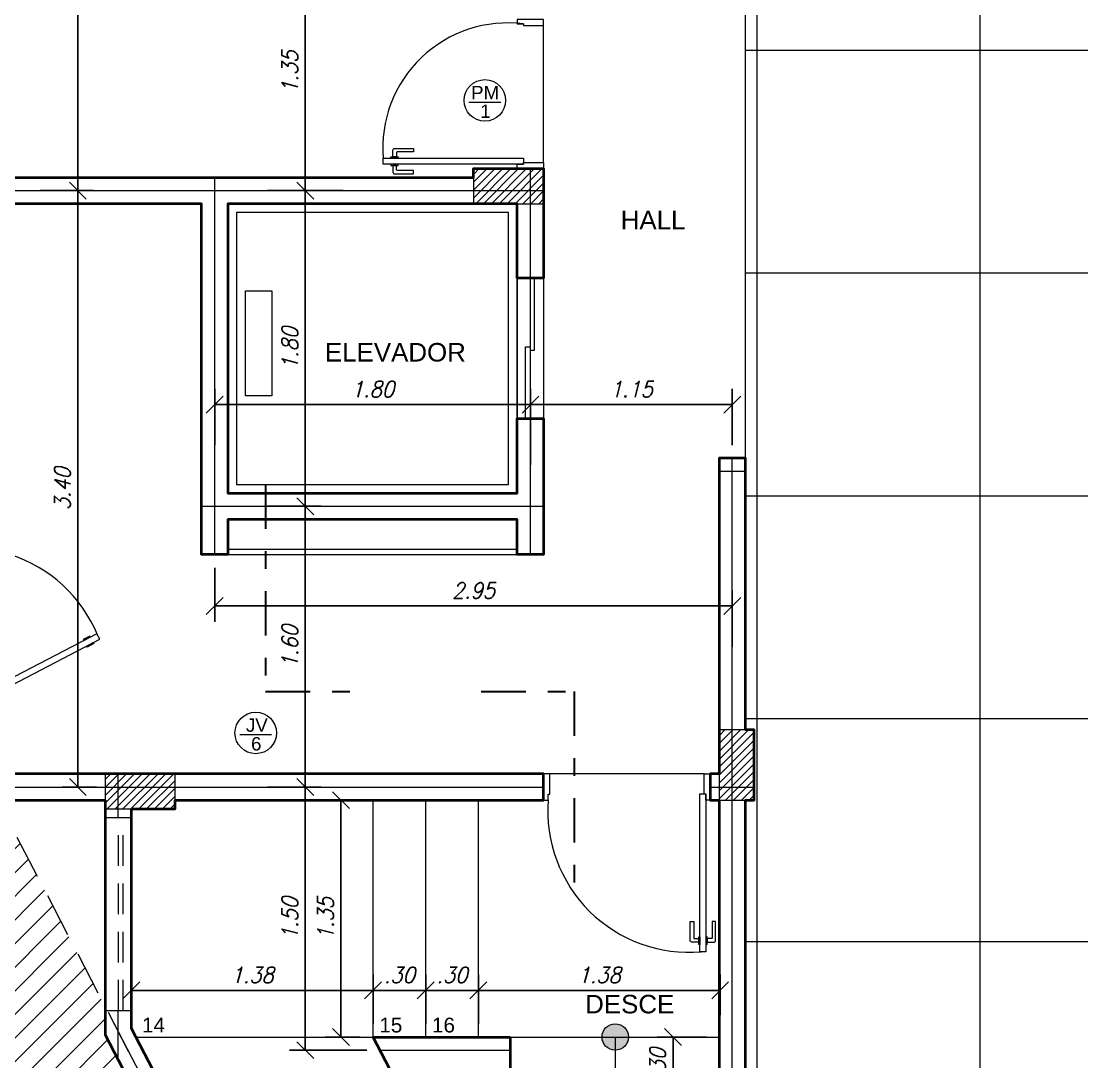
# Model space of a CAD drawing. Header units: millimetres. Extents: x 1865 to 2133, y 1062 to 1142.
# Drawn here: x 1917.09 to 1923.14, y 1075.56 to 1081.49 of the extents above; entities that cross this region are included whole.
import ezdxf

# ---------------------------------------------------------------- set-up
doc = ezdxf.new("R2010")
doc.units = ezdxf.units.MM
doc.header["$PDMODE"] = 35
doc.linetypes.add('DASHDOT', pattern=[25.4, 12.7, -6.35, 0, -6.35])
doc.linetypes.add('HIDDEN', pattern=[0.375, 0.25, -0.125])
for name, color, linetype, lineweight in [('Cota', 7, 'Continuous', 9), ('Eixo', 1, 'Continuous', 9), ('ESQ_INTER', 250, 'Continuous', 9), ('ESQUADRIAS', 250, 'Continuous', 9), ('PILAR', 7, 'Continuous', 5), ('PISO', 252, 'Continuous', 9), ('Plarga', 7, 'Continuous', 40), ('texto', 7, 'Continuous', 13)]:
    doc.layers.add(name, color=color, linetype=linetype, lineweight=lineweight)
doc.styles.add('arial', font='arial.ttf')
doc.styles.add('romans15', font='romans.shx', dxfattribs={"width": 0.9, "oblique": 15})
doc.dimstyles.new('COTA_50', dxfattribs={"dimscale": 0.5, "dimtxt": 0.181, "dimasz": 0.193, "dimexe": 0.18, "dimexo": 0.15, "dimgap": 0.085, "dimtad": 1, "dimzin": 4, "dimdsep": 46, "dimtxsty": 'romans15', "dimblk1": 'OBLIQUE', "dimblk2": 'OBLIQUE', "dimsah": 1, "dimcen": 0.09, "dimclrd": 256, "dimclre": 256, "dimclrt": 256, "dimadec": 0, "dimazin": 0, "dimtfac": 1, "dimtmove": 2, "dimatfit": 3, "dimldrblk": 'NONE', "dimfxl": 1, "dimtolj": 1, "dimtzin": 1, "dimarcsym": 0})

# ---------------------------------------------------------------- blocks, each defined once
blk = doc.blocks.new('_OBLIQUE')
at = {"color": 0, "linetype": 'ByBlock'}
blk.add_line((-0.5, -0.5), (0.5, 0.5), dxfattribs=at)
blk = doc.blocks.new('*D162')
at = {"layer": 'Cota', "lineweight": -2, "transparency": 16777216}
for p, q in [((1917.6793, 1084.6293), (1917.3274, 1084.6293)), ((1917.4174, 1084.6293), (1917.4174, 1080.5293)), ((1917.2018, 1080.5293), (1917.5074, 1080.5293))]:
    blk.add_line(p, q, dxfattribs=at)
at = {"layer": 'Defpoints', "color": 0, "transparency": 16777216}
for p in [(1917.7543, 1084.6293), (1917.1268, 1080.5293), (1917.4174, 1080.5293)]:
    blk.add_point(p, dxfattribs=at)
at = {"layer": 'Cota', "lineweight": -2, "transparency": 16777216, "xscale": 0.0965, "yscale": 0.0965, "zscale": 0.0965}
for p, rotation in [((1917.4174, 1084.6293), 90), ((1917.4174, 1080.5293), 270)]:
    blk.add_blockref('_OBLIQUE', p, dxfattribs=dict(at, rotation=rotation))
at = {"layer": 'Cota', "transparency": 16777216, "insert": (1917.3297, 1082.5793), "char_height": 0.0905, "attachment_point": 5, "rotation": 90, "style": 'romans15'}
blk.add_mtext('\\A1;4.10', dxfattribs=at)
blk = doc.blocks.new('_None')
blk = doc.blocks.new('*D163')
at = {"layer": 'Cota', "lineweight": -2, "transparency": 16777216}
for p, q in [((1918.4983, 1080.5293), (1918.8039, 1080.5293)), ((1918.7139, 1078.7293), (1918.7139, 1080.5293)), ((1918.4983, 1078.7293), (1918.8039, 1078.7293))]:
    blk.add_line(p, q, dxfattribs=at)
at = {"layer": 'Defpoints', "color": 0, "transparency": 16777216}
for p in [(1918.4233, 1080.5293), (1918.7139, 1080.5293), (1918.4233, 1078.7293)]:
    blk.add_point(p, dxfattribs=at)
at = {"layer": 'Cota', "lineweight": -2, "transparency": 16777216, "xscale": 0.0965, "yscale": 0.0965, "zscale": 0.0965}
for p, rotation in [((1918.7139, 1080.5293), 90), ((1918.7139, 1078.7293), 270)]:
    blk.add_blockref('_OBLIQUE', p, dxfattribs=dict(at, rotation=rotation))
at = {"layer": 'Cota', "transparency": 16777216, "insert": (1918.6262, 1079.6293), "char_height": 0.0905, "attachment_point": 5, "rotation": 90, "style": 'romans15'}
blk.add_mtext('\\A1;1.80', dxfattribs=at)
blk = doc.blocks.new('*D164')
at = {"layer": 'Cota', "lineweight": -2, "transparency": 16777216}
for p, q in [((1918.4983, 1078.7293), (1918.8039, 1078.7293)), ((1918.7139, 1078.7293), (1918.7139, 1077.1293)), ((1918.4983, 1077.1293), (1918.8039, 1077.1293))]:
    blk.add_line(p, q, dxfattribs=at)
at = {"layer": 'Defpoints', "color": 0, "transparency": 16777216}
for p in [(1918.4233, 1078.7293), (1918.4233, 1077.1293), (1918.7139, 1077.1293)]:
    blk.add_point(p, dxfattribs=at)
at = {"layer": 'Cota', "lineweight": -2, "transparency": 16777216, "xscale": 0.0965, "yscale": 0.0965, "zscale": 0.0965}
for p, rotation in [((1918.7139, 1078.7293), 90), ((1918.7139, 1077.1293), 270)]:
    blk.add_blockref('_OBLIQUE', p, dxfattribs=dict(at, rotation=rotation))
at = {"layer": 'Cota', "transparency": 16777216, "insert": (1918.6262, 1077.9293), "char_height": 0.0905, "attachment_point": 5, "rotation": 90, "style": 'romans15'}
blk.add_mtext('\\A1;1.60', dxfattribs=at)
blk = doc.blocks.new('*D167')
at = {"layer": 'Cota', "lineweight": -2, "transparency": 16777216}
for p, q in [((1918.8973, 1081.8793), (1918.6239, 1081.8793)), ((1918.7139, 1081.8793), (1918.7139, 1080.5293)), ((1918.9296, 1080.5293), (1918.6239, 1080.5293))]:
    blk.add_line(p, q, dxfattribs=at)
at = {"layer": 'Defpoints', "color": 0, "transparency": 16777216}
for p in [(1918.9723, 1081.8793), (1918.7139, 1080.5293), (1919.0046, 1080.5293)]:
    blk.add_point(p, dxfattribs=at)
at = {"layer": 'Cota', "lineweight": -2, "transparency": 16777216, "xscale": 0.0965, "yscale": 0.0965, "zscale": 0.0965}
for p, rotation in [((1918.7139, 1081.8793), 90), ((1918.7139, 1080.5293), 270)]:
    blk.add_blockref('_OBLIQUE', p, dxfattribs=dict(at, rotation=rotation))
at = {"layer": 'Cota', "transparency": 16777216, "insert": (1918.6262, 1081.2043), "char_height": 0.0905, "attachment_point": 5, "rotation": 90, "style": 'romans15'}
blk.add_mtext('\\A1;1.35', dxfattribs=at)
blk = doc.blocks.new('*D179')
at = {"layer": 'Cota', "lineweight": -2, "transparency": 16777216}
for p, q in [((1918.1973, 1078.3793), (1918.1973, 1078.0715)), ((1921.1473, 1077.9293), (1921.1473, 1078.2515)), ((1918.1973, 1078.1615), (1921.1473, 1078.1615))]:
    blk.add_line(p, q, dxfattribs=at)
at = {"layer": 'Defpoints', "color": 0, "transparency": 16777216}
for p in [(1918.1973, 1078.4543), (1921.1473, 1078.1615), (1921.1473, 1077.8543)]:
    blk.add_point(p, dxfattribs=at)
at = {"layer": 'Cota', "lineweight": -2, "transparency": 16777216, "xscale": 0.0965, "yscale": 0.0965, "zscale": 0.0965, "rotation": 180}
blk.add_blockref('_OBLIQUE', (1918.1973, 1078.1615), dxfattribs=at)
at = {"layer": 'Cota', "lineweight": -2, "transparency": 16777216, "xscale": 0.0965, "yscale": 0.0965, "zscale": 0.0965}
blk.add_blockref('_OBLIQUE', (1921.1473, 1078.1615), dxfattribs=at)
at = {"layer": 'Cota', "transparency": 16777216, "insert": (1919.6723, 1078.2493), "char_height": 0.0905, "attachment_point": 5, "style": 'romans15'}
blk.add_mtext('\\A1;2.95', dxfattribs=at)
blk = doc.blocks.new('*D181')
at = {"layer": 'Cota', "lineweight": -2, "transparency": 16777216}
for p, q in [((1917.2018, 1080.5293), (1917.5074, 1080.5293)), ((1917.4174, 1077.1293), (1917.4174, 1080.5293)), ((1917.5227, 1077.1293), (1917.3274, 1077.1293))]:
    blk.add_line(p, q, dxfattribs=at)
at = {"layer": 'Defpoints', "color": 0, "transparency": 16777216}
for p in [(1917.1268, 1080.5293), (1917.4174, 1080.5293), (1917.5977, 1077.1293)]:
    blk.add_point(p, dxfattribs=at)
at = {"layer": 'Cota', "lineweight": -2, "transparency": 16777216, "xscale": 0.0965, "yscale": 0.0965, "zscale": 0.0965}
for p, rotation in [((1917.4174, 1080.5293), 90), ((1917.4174, 1077.1293), 270)]:
    blk.add_blockref('_OBLIQUE', p, dxfattribs=dict(at, rotation=rotation))
at = {"layer": 'Cota', "transparency": 16777216, "insert": (1917.3297, 1078.8293), "char_height": 0.0905, "attachment_point": 5, "rotation": 90, "style": 'romans15'}
blk.add_mtext('\\A1;3.40', dxfattribs=at)
blk = doc.blocks.new('*D182')
at = {"layer": 'Cota', "lineweight": -2, "transparency": 16777216}
for p, q in [((1918.4983, 1077.1293), (1918.8039, 1077.1293)), ((1918.7139, 1075.6293), (1918.7139, 1077.1293)), ((1919.0643, 1075.6293), (1918.6239, 1075.6293))]:
    blk.add_line(p, q, dxfattribs=at)
at = {"layer": 'Defpoints', "color": 0, "transparency": 16777216}
for p in [(1918.4233, 1077.1293), (1918.7139, 1077.1293), (1919.1393, 1075.6293)]:
    blk.add_point(p, dxfattribs=at)
at = {"layer": 'Cota', "lineweight": -2, "transparency": 16777216, "xscale": 0.0965, "yscale": 0.0965, "zscale": 0.0965}
for p, rotation in [((1918.7139, 1077.1293), 90), ((1918.7139, 1075.6293), 270)]:
    blk.add_blockref('_OBLIQUE', p, dxfattribs=dict(at, rotation=rotation))
at = {"layer": 'Cota', "transparency": 16777216, "insert": (1918.6262, 1076.3793), "char_height": 0.0905, "attachment_point": 5, "rotation": 90, "style": 'romans15'}
blk.add_mtext('\\A1;1.50', dxfattribs=at)
blk = doc.blocks.new('*D183')
at = {"layer": 'Cota', "lineweight": -2, "transparency": 16777216}
for p, q in [((1921.0008, 1075.7043), (1920.7201, 1075.7043)), ((1920.8101, 1075.4043), (1920.8101, 1075.7043)), ((1921.0008, 1075.4043), (1920.7201, 1075.4043))]:
    blk.add_line(p, q, dxfattribs=at)
at = {"layer": 'Defpoints', "color": 0, "transparency": 16777216}
for p in [(1920.8101, 1075.7043), (1921.0758, 1075.7043), (1921.0758, 1075.4043)]:
    blk.add_point(p, dxfattribs=at)
at = {"layer": 'Cota', "lineweight": -2, "transparency": 16777216, "xscale": 0.0965, "yscale": 0.0965, "zscale": 0.0965}
for p, rotation in [((1920.8101, 1075.7043), 90), ((1920.8101, 1075.4043), 270)]:
    blk.add_blockref('_OBLIQUE', p, dxfattribs=dict(at, rotation=rotation))
at = {"layer": 'Cota', "transparency": 16777216, "insert": (1920.7224, 1075.5543), "char_height": 0.0905, "attachment_point": 5, "rotation": 90, "style": 'romans15'}
blk.add_mtext('\\A1;.30', dxfattribs=at)
blk = doc.blocks.new('*D192')
at = {"layer": 'Cota', "lineweight": -2, "transparency": 16777216}
for p, q in [((1919.1003, 1075.7793), (1919.1003, 1076.0599)), ((1919.4003, 1075.7793), (1919.4003, 1076.0599)), ((1919.1003, 1075.9699), (1919.4003, 1075.9699))]:
    blk.add_line(p, q, dxfattribs=at)
at = {"layer": 'Defpoints', "color": 0, "transparency": 16777216}
for p in [(1919.4003, 1075.9699), (1919.1003, 1075.7043), (1919.4003, 1075.7043)]:
    blk.add_point(p, dxfattribs=at)
at = {"layer": 'Cota', "lineweight": -2, "transparency": 16777216, "xscale": 0.0965, "yscale": 0.0965, "zscale": 0.0965, "rotation": 180}
blk.add_blockref('_OBLIQUE', (1919.1003, 1075.9699), dxfattribs=at)
at = {"layer": 'Cota', "lineweight": -2, "transparency": 16777216, "xscale": 0.0965, "yscale": 0.0965, "zscale": 0.0965}
blk.add_blockref('_OBLIQUE', (1919.4003, 1075.9699), dxfattribs=at)
at = {"layer": 'Cota', "transparency": 16777216, "insert": (1919.2503, 1076.0577), "char_height": 0.0905, "attachment_point": 5, "style": 'romans15'}
blk.add_mtext('\\A1;.30', dxfattribs=at)
blk = doc.blocks.new('*D193')
at = {"layer": 'Cota', "lineweight": -2, "transparency": 16777216}
for p, q in [((1919.4003, 1075.7793), (1919.4003, 1076.0599)), ((1919.7003, 1075.7793), (1919.7003, 1076.0599)), ((1919.4003, 1075.9699), (1919.7003, 1075.9699))]:
    blk.add_line(p, q, dxfattribs=at)
at = {"layer": 'Defpoints', "color": 0, "transparency": 16777216}
for p in [(1919.7003, 1075.9699), (1919.4003, 1075.7043), (1919.7003, 1075.7043)]:
    blk.add_point(p, dxfattribs=at)
at = {"layer": 'Cota', "lineweight": -2, "transparency": 16777216, "xscale": 0.0965, "yscale": 0.0965, "zscale": 0.0965, "rotation": 180}
blk.add_blockref('_OBLIQUE', (1919.4003, 1075.9699), dxfattribs=at)
at = {"layer": 'Cota', "lineweight": -2, "transparency": 16777216, "xscale": 0.0965, "yscale": 0.0965, "zscale": 0.0965}
blk.add_blockref('_OBLIQUE', (1919.7003, 1075.9699), dxfattribs=at)
at = {"layer": 'Cota', "transparency": 16777216, "insert": (1919.5503, 1076.0577), "char_height": 0.0905, "attachment_point": 5, "style": 'romans15'}
blk.add_mtext('\\A1;.30', dxfattribs=at)
blk = doc.blocks.new('*D194')
at = {"layer": 'Cota', "lineweight": -2, "transparency": 16777216}
for p, q in [((1917.7223, 1075.8279), (1917.7223, 1076.0599)), ((1919.1003, 1075.7793), (1919.1003, 1076.0599)), ((1917.7223, 1075.9699), (1919.1003, 1075.9699))]:
    blk.add_line(p, q, dxfattribs=at)
at = {"layer": 'Defpoints', "color": 0, "transparency": 16777216}
for p in [(1919.1003, 1075.9699), (1917.7223, 1075.7529), (1919.1003, 1075.7043)]:
    blk.add_point(p, dxfattribs=at)
at = {"layer": 'Cota', "lineweight": -2, "transparency": 16777216, "xscale": 0.0965, "yscale": 0.0965, "zscale": 0.0965, "rotation": 180}
blk.add_blockref('_OBLIQUE', (1917.7223, 1075.9699), dxfattribs=at)
at = {"layer": 'Cota', "lineweight": -2, "transparency": 16777216, "xscale": 0.0965, "yscale": 0.0965, "zscale": 0.0965}
blk.add_blockref('_OBLIQUE', (1919.1003, 1075.9699), dxfattribs=at)
at = {"layer": 'Cota', "transparency": 16777216, "insert": (1918.4113, 1076.0577), "char_height": 0.0905, "attachment_point": 5, "style": 'romans15'}
blk.add_mtext('\\A1;1.38', dxfattribs=at)
blk = doc.blocks.new('*D195')
at = {"layer": 'Cota', "lineweight": -2, "transparency": 16777216}
for p, q in [((1919.7003, 1075.7793), (1919.7003, 1076.0599)), ((1921.0783, 1075.8279), (1921.0783, 1076.0599)), ((1921.0783, 1075.9699), (1919.7003, 1075.9699))]:
    blk.add_line(p, q, dxfattribs=at)
at = {"layer": 'Defpoints', "color": 0, "transparency": 16777216}
for p in [(1919.7003, 1075.9699), (1921.0783, 1075.7529), (1919.7003, 1075.7043)]:
    blk.add_point(p, dxfattribs=at)
at = {"layer": 'Cota', "lineweight": -2, "transparency": 16777216, "xscale": 0.0965, "yscale": 0.0965, "zscale": 0.0965, "rotation": 180}
blk.add_blockref('_OBLIQUE', (1919.7003, 1075.9699), dxfattribs=at)
at = {"layer": 'Cota', "lineweight": -2, "transparency": 16777216, "xscale": 0.0965, "yscale": 0.0965, "zscale": 0.0965}
blk.add_blockref('_OBLIQUE', (1921.0783, 1075.9699), dxfattribs=at)
at = {"layer": 'Cota', "transparency": 16777216, "insert": (1920.3893, 1076.0577), "char_height": 0.0905, "attachment_point": 5, "style": 'romans15'}
blk.add_mtext('\\A1;1.38', dxfattribs=at)
blk = doc.blocks.new('*D196')
at = {"layer": 'Cota', "lineweight": -2, "transparency": 16777216}
for p, q in [((1919.0253, 1077.0543), (1918.8271, 1077.0543)), ((1918.9171, 1075.7043), (1918.9171, 1077.0543)), ((1919.0253, 1075.7043), (1918.8271, 1075.7043))]:
    blk.add_line(p, q, dxfattribs=at)
at = {"layer": 'Defpoints', "color": 0, "transparency": 16777216}
for p in [(1918.9171, 1077.0543), (1919.1003, 1077.0543), (1919.1003, 1075.7043)]:
    blk.add_point(p, dxfattribs=at)
at = {"layer": 'Cota', "lineweight": -2, "transparency": 16777216, "xscale": 0.0965, "yscale": 0.0965, "zscale": 0.0965}
for p, rotation in [((1918.9171, 1077.0543), 90), ((1918.9171, 1075.7043), 270)]:
    blk.add_blockref('_OBLIQUE', p, dxfattribs=dict(at, rotation=rotation))
at = {"layer": 'Cota', "transparency": 16777216, "insert": (1918.8294, 1076.3793), "char_height": 0.0905, "attachment_point": 5, "rotation": 90, "style": 'romans15'}
blk.add_mtext('\\A1;1.35', dxfattribs=at)
blk = doc.blocks.new('*D625')
at = {"layer": 'Cota', "lineweight": -2, "transparency": 16777216}
for p, q in [((1904.8808, 1091.4446), (1904.5906, 1091.2937)), ((1904.6704, 1091.3352), (1917.5204, 1066.6352)), ((1917.7308, 1066.7446), (1917.4406, 1066.5937))]:
    blk.add_line(p, q, dxfattribs=at)
at = {"layer": 'Defpoints', "color": 0, "transparency": 16777216}
for p in [(1904.9473, 1091.4793), (1917.7973, 1066.7793), (1917.5204, 1066.6352)]:
    blk.add_point(p, dxfattribs=at)
at = {"layer": 'Cota', "lineweight": -2, "transparency": 16777216, "xscale": 0.0965, "yscale": 0.0965, "zscale": 0.0965}
for p, rotation in [((1904.6704, 1091.3352), 117.4853861439191), ((1917.5204, 1066.6352), 297.4853861439191)]:
    blk.add_blockref('_OBLIQUE', p, dxfattribs=dict(at, rotation=rotation))
at = {"layer": 'Cota', "transparency": 16777216, "insert": (1911.1733, 1079.0257), "char_height": 0.0905, "attachment_point": 5, "rotation": 297.48539, "style": 'romans15'}
blk.add_mtext('\\A1;27.84', dxfattribs=at)
blk = doc.blocks.new('*D631')
at = {"layer": 'Cota', "lineweight": -2, "transparency": 16777216}
for p, q in [((1919.9973, 1078.966), (1919.9973, 1079.3994)), ((1921.1473, 1079.0771), (1921.1473, 1079.3994)), ((1919.9973, 1079.3094), (1921.1473, 1079.3094))]:
    blk.add_line(p, q, dxfattribs=at)
at = {"layer": 'Defpoints', "color": 0, "transparency": 16777216}
for p in [(1921.1473, 1079.3094), (1921.1473, 1079.0021), (1919.9973, 1078.891)]:
    blk.add_point(p, dxfattribs=at)
at = {"layer": 'Cota', "lineweight": -2, "transparency": 16777216, "xscale": 0.0965, "yscale": 0.0965, "zscale": 0.0965, "rotation": 180}
blk.add_blockref('_OBLIQUE', (1919.9973, 1079.3094), dxfattribs=at)
at = {"layer": 'Cota', "lineweight": -2, "transparency": 16777216, "xscale": 0.0965, "yscale": 0.0965, "zscale": 0.0965}
blk.add_blockref('_OBLIQUE', (1921.1473, 1079.3094), dxfattribs=at)
at = {"layer": 'Cota', "transparency": 16777216, "insert": (1920.5723, 1079.3971), "char_height": 0.0905, "attachment_point": 5, "style": 'romans15'}
blk.add_mtext('\\A1;1.15', dxfattribs=at)
blk = doc.blocks.new('*D632')
at = {"layer": 'Cota', "lineweight": -2, "transparency": 16777216}
for p, q in [((1918.1973, 1079.0771), (1918.1973, 1079.3994)), ((1919.9973, 1078.966), (1919.9973, 1079.3994)), ((1919.9973, 1079.3094), (1918.1973, 1079.3094))]:
    blk.add_line(p, q, dxfattribs=at)
at = {"layer": 'Defpoints', "color": 0, "transparency": 16777216}
for p in [(1918.1973, 1079.3094), (1918.1973, 1079.0021), (1919.9973, 1078.891)]:
    blk.add_point(p, dxfattribs=at)
at = {"layer": 'Cota', "lineweight": -2, "transparency": 16777216, "xscale": 0.0965, "yscale": 0.0965, "zscale": 0.0965, "rotation": 180}
blk.add_blockref('_OBLIQUE', (1918.1973, 1079.3094), dxfattribs=at)
at = {"layer": 'Cota', "lineweight": -2, "transparency": 16777216, "xscale": 0.0965, "yscale": 0.0965, "zscale": 0.0965}
blk.add_blockref('_OBLIQUE', (1919.9973, 1079.3094), dxfattribs=at)
at = {"layer": 'Cota', "transparency": 16777216, "insert": (1919.0973, 1079.3971), "char_height": 0.0905, "attachment_point": 5, "style": 'romans15'}
blk.add_mtext('\\A1;1.80', dxfattribs=at)

msp = doc.modelspace()

# ---------------------------------------------------------------- hatches: boundary and pattern name
at = {"layer": 'Cota', "lineweight": 5}
h = msp.add_hatch(dxfattribs=at)
h.set_pattern_fill('LINE', color=86, scale=0.03, angle=45, style=0)
h.paths.add_polyline_path([(1916.928, 1074.2171), (1917.0038, 1074.3978), (1917.0785, 1074.4868), (1917.1378, 1074.6003), (1917.2131, 1074.6364), (1917.204, 1074.5854), (1917.124, 1074.4728), (1917.0286, 1074.3782), (1916.928, 1074.2171), (1917.0868, 1074.384), (1917.1869, 1074.4388), (1917.2429, 1074.4094), (1917.2856, 1074.4228), (1917.2416, 1074.3387), (1917.1562, 1074.312), (1917.0428, 1074.2999), (1916.928, 1074.2171), (1917.0107, 1074.2364), (1917.1213, 1074.1785), (1917.2018, 1074.1036), (1917.2406, 1074.0635), (1917.3027, 1074.0409), (1917.3855, 1073.9975), (1917.3114, 1073.9903), (1917.197, 1074.0207), (1917.0737, 1074.1213), (1916.9851, 1074.194), (1916.928, 1074.2171), (1917.0162, 1074.0989), (1917.1228, 1074.0201), (1917.1468, 1073.9516), (1917.1214, 1073.8762), (1917.1113, 1073.9308), (1917.0707, 1074.0079), (1917, 1074.0679), (1916.928, 1074.2171), (1916.842, 1074.0554), (1916.795, 1073.9453), (1916.7462, 1073.8722), (1916.7455, 1073.9515), (1916.8213, 1074.0695), (1916.928, 1074.2171), (1916.7692, 1074.0503), (1916.6972, 1073.9808), (1916.6545, 1073.9675), (1916.5691, 1073.9408), (1916.4843, 1073.9502), (1916.5048, 1073.9691), (1916.5607, 1074.0088), (1916.6494, 1074.0839), (1916.7082, 1074.109), (1916.8438, 1074.1595), (1916.928, 1074.2171), (1916.8693, 1074.2217), (1916.8173, 1074.1964), (1916.7135, 1074.1325), (1916.6488, 1074.1368), (1916.6788, 1074.1671), (1916.7359, 1074.2292), (1916.7839, 1074.2401), (1916.8347, 1074.2497), (1916.928, 1074.2171), (1916.9017, 1074.2424), (1916.8468, 1074.2795), (1916.7644, 1074.2701), (1916.7015, 1074.2373), (1916.6113, 1074.186), (1916.5288, 1074.1831), (1916.4446, 1074.224), (1916.4914, 1074.2192), (1916.5545, 1074.2321), (1916.6626, 1074.284), (1916.7749, 1074.3172), (1916.8452, 1074.2968)], flags=16)
h.paths.add_polyline_path([(1916.2012, 1073.9707), (1916.1952, 1073.9366), (1916.1418, 1073.8616), (1916.0783, 1073.7985), (1916.0112, 1073.6911), (1916.0663, 1073.704), (1916.14, 1073.6654), (1916.1937, 1073.6154), (1916.2196, 1073.5887), (1916.261, 1073.5737), (1916.3162, 1073.5447), (1916.2668, 1073.5399), (1916.1905, 1073.5601), (1916.1083, 1073.6273), (1916.0492, 1073.6757), (1916.0112, 1073.6911), (1916.07, 1073.6123), (1916.1411, 1073.5598), (1916.1571, 1073.5141), (1916.1402, 1073.4639), (1916.1334, 1073.5002), (1916.1063, 1073.5517), (1916.0592, 1073.5916), (1916.0112, 1073.6911), (1915.9053, 1073.5799), (1915.8573, 1073.5336), (1915.8288, 1073.5247), (1915.7719, 1073.5069), (1915.7154, 1073.5132), (1915.729, 1073.5258), (1915.7664, 1073.5522), (1915.8254, 1073.6023), (1915.8647, 1073.619), (1915.9551, 1073.6527), (1916.0112, 1073.6911), (1915.9721, 1073.6942), (1915.9374, 1073.6773), (1915.8682, 1073.6347), (1915.8251, 1073.6375), (1915.845, 1073.6578), (1915.8831, 1073.6991), (1915.9151, 1073.7065), (1915.949, 1073.7129), (1916.0112, 1073.6911), (1916.0617, 1073.8116), (1916.1115, 1073.8709), (1916.1511, 1073.9465)], flags=16)
h.paths.add_polyline_path([(1921.0723, 1071.3043), (1921.0723, 1072.2043), (1921.0723, 1073.5699, -0.494758), (1918.9544, 1073.2222), (1919.9521, 1071.3043)])
edge = h.paths.add_edge_path()
edge.add_line((1913.8436, 1075.597), (1913.6682, 1075.0411))
edge.add_line((1913.6682, 1075.0411), (1915.6123, 1071.3043))
edge.add_line((1915.6123, 1071.3043), (1919.9521, 1071.3043))
edge.add_line((1919.9521, 1071.3043), (1918.9544, 1073.2222))
edge.add_arc((1919.8807, 1074.2043), 1.35, 207.48539, 226.67352, ccw=False)
edge.add_line((1918.6831, 1073.5812), (1917.5723, 1075.7162))
edge.add_line((1917.5723, 1075.7162), (1917.5723, 1075.8787))
edge.add_line((1917.5723, 1075.8787), (1916.9608, 1077.0543))
edge.add_line((1916.9608, 1077.0543), (1916.8762, 1077.0543))
edge.add_line((1916.8762, 1077.0543), (1915.9891, 1076.5927))
edge.add_line((1915.9891, 1076.5927), (1915.9283, 1076.7097))
edge.add_line((1915.9283, 1076.7097), (1915.5291, 1076.502))
edge.add_line((1915.5291, 1076.502), (1915.5406, 1076.4798))
edge.add_line((1915.5406, 1076.4798), (1913.8436, 1075.597))
at = {"layer": 'Eixo'}
h = msp.add_hatch(color=256, dxfattribs=at)
h.dxf.hatch_style = 1
h.paths.add_polyline_path([(1920.4807, 1075.7043), (1920.4052, 1075.7043, 0.414214), (1920.4807, 1075.6288)])
h.paths.add_polyline_path([(1920.5561, 1075.7043), (1920.4807, 1075.7043), (1920.4807, 1075.6288, 0.414214)])
h.paths.add_polyline_path([(1920.4052, 1075.7043), (1920.5561, 1075.7043, 1)])
at = {"layer": 'PILAR'}
h = msp.add_hatch(dxfattribs=at)
h.set_pattern_fill('ANSI31,_O', color=256, scale=0.01)
h.set_pattern_definition([(45, (56.109358, 128.24008), (-0.0224506403, 0.0224506403), [])])
h.paths.add_polyline_path([(1920.0723, 1080.6543), (1920.0723, 1080.4543), (1919.6723, 1080.4543), (1919.6723, 1080.6543)])
h = msp.add_hatch(dxfattribs=at)
h.set_pattern_fill('ANSI31,_O', color=256, scale=0.01, angle=-90)
h.set_pattern_definition([(225, (2873.486526, 2941.017247), (-0.0224506403, 0.0224506403), [])])
h.paths.add_polyline_path([(1921.0723, 1077.0543), (1921.2723, 1077.0543), (1921.2723, 1077.4543), (1921.0723, 1077.4543)])
h = msp.add_hatch(dxfattribs=at)
h.set_pattern_fill('ANSI31,_O', color=256, scale=0.01)
h.set_pattern_definition([(45, (54.009358, 124.79008), (-0.0224506403, 0.0224506403), [])])
h.paths.add_polyline_path([(1917.9723, 1077.2043), (1917.9723, 1077.0043), (1917.5723, 1077.0043), (1917.5723, 1077.2043)])
at = {"layer": 'PISO'}
h = msp.add_hatch(dxfattribs=at)
h.set_pattern_fill('NET,_O', color=256, scale=0.4)
h.set_pattern_definition([(0, (1921.2894, 1067.3585), (0, 1.27), []), (90, (1921.2894, 1067.3585), (-1.27, 8e-17), [])])
h.paths.add_polyline_path([(1921.0723, 1069.1511), (1921.0723, 1066.9293), (1922.2282, 1066.9293)], flags=17)
h.paths.add_polyline_path([(1921.0723, 1067.9091), (1917.5786, 1067.9091), (1917.3786, 1067.9091), (1917.8884, 1066.9293), (1921.0723, 1066.9293)])
h.paths.add_polyline_path([(1926.9473, 1080.4543), (1926.5473, 1080.4543), (1926.5473, 1080.6543), (1926.9473, 1080.6543), (1926.9473, 1085.9293), (1921.2223, 1085.9293), (1921.2223, 1081.6043), (1921.2223, 1079.0043), (1921.2223, 1077.4543), (1921.2723, 1077.4543), (1921.2723, 1077.0543), (1921.2223, 1077.0543), (1921.2223, 1072.6043), (1921.2723, 1072.6043), (1921.2723, 1072.2043), (1923.7223, 1072.2043), (1923.7223, 1071.7543), (1925.2223, 1071.7543), (1925.2223, 1072.2043), (1926.5473, 1072.2043), (1926.5473, 1072.4043), (1926.9473, 1072.4043), (1926.9473, 1077.7043), (1926.5473, 1077.7043), (1926.5473, 1077.9043), (1926.9473, 1077.9043)])
h.paths.add_polyline_path([(1926.9473, 1072.2043), (1925.2223, 1072.2043), (1925.2223, 1071.7543), (1923.7223, 1071.7543), (1923.7223, 1072.2043), (1921.0723, 1072.2043), (1921.0723, 1069.1511), (1922.2282, 1066.9293), (1926.5473, 1066.9293), (1926.5473, 1066.9793), (1926.9473, 1066.9793)])

# ---------------------------------------------------------------- linework, layer by layer
at = {"linetype": 'HIDDEN', "lineweight": 9}
msp.add_lwpolyline([(1908.936, 1092.4793), (1922.8265, 1065.7793)], dxfattribs=at)
at = {"lineweight": 5}
for points in [[(1921.2223, 1079.0043), (1921.2223, 1081.6043)], [(1920.0723, 1080.6893), (1920.0723, 1081.4693)], [(1919.9223, 1080.0293), (1919.9223, 1079.2293)], [(1920.0723, 1080.0293), (1920.0723, 1079.2293)], [(1918.5223, 1079.9585), (1918.5223, 1079.3585), (1918.3723, 1079.3585), (1918.3723, 1079.9585), (1918.5223, 1079.9585)], [(1920.9873, 1077.2043), (1920.1073, 1077.2043)], [(1919.1003, 1075.7043), (1919.1003, 1077.0543)], [(1919.4003, 1075.7043), (1919.4003, 1077.0543)], [(1919.7003, 1075.7043), (1919.7003, 1077.0543)], [(1917.7477, 1075.7043), (1919.1003, 1075.7043)], [(1919.8723, 1075.7043), (1921.0723, 1075.7043)]]:
    msp.add_lwpolyline(points, dxfattribs=at)
msp.add_lwpolyline([(1918.2723, 1078.8043), (1919.9223, 1078.8043), (1919.9223, 1080.4543), (1918.2723, 1080.4543)], close=True)
msp.add_lwpolyline([(1918.3223, 1078.8543), (1919.8723, 1078.8543), (1919.8723, 1080.4043), (1918.3223, 1080.4043)], close=True, dxfattribs=at)
at = {"linetype": 'DASHDOT', "lineweight": 30, "ltscale": 0.02}
for points in [[(1918.4866, 1078.8543), (1918.4866, 1077.6742), (1918.4866, 1077.6742), (1919.0011, 1077.6742)], [(1919.716, 1077.6742), (1920.2464, 1077.6742), (1920.2464, 1076.5239)]]:
    msp.add_lwpolyline(points, dxfattribs=at)
at = {"layer": 'Cota', "color": 0}
for points in [[(1919.6466, 1081.034), (1919.8279, 1081.034)], [(1918.3407, 1077.4281), (1918.5219, 1077.4281)]]:
    msp.add_lwpolyline(points, dxfattribs=at)
at = {"layer": 'Cota', "lineweight": 5}
for points in [[(1918.2723, 1078.4843), (1919.9223, 1078.4843)], [(1918.2723, 1078.4543), (1919.9223, 1078.4543)]]:
    msp.add_lwpolyline(points, dxfattribs=at)
at = {"layer": 'Cota', "color": 0}
for centre in [(1919.7372, 1081.0432), (1918.4313, 1077.4374)]:
    msp.add_circle(centre, 0.1183, dxfattribs=at)
at = {"layer": 'Eixo'}
for points in [[(1919.9973, 1080.0293), (1919.9973, 1080.6543)], [(1918.1973, 1078.4543), (1918.1973, 1080.6043)], [(1915.0684, 1080.5293), (1920.0723, 1080.5293)], [(1919.9973, 1078.4543), (1919.9973, 1079.2293)], [(1921.1473, 1072.2043), (1921.1473, 1079.0043)], [(1921.0723, 1078.9293), (1921.2223, 1078.9293)], [(1918.1223, 1078.7293), (1920.0723, 1078.7293)], [(1917.6473, 1076.9543), (1917.6473, 1077.2043)], [(1916.8372, 1077.1293), (1920.0723, 1077.1293)], [(1921.0223, 1077.1293), (1921.2723, 1077.1293)], [(1917.6473, 1075.572), (1917.6473, 1075.8543)], [(1920.4807, 1075.7043), (1920.4807, 1074.6709)], [(1919.1393, 1075.6293), (1919.8807, 1075.6293)]]:
    msp.add_lwpolyline(points, dxfattribs=at)
msp.add_lwpolyline([(1917.5977, 1075.8301), (1918.7496, 1073.6158, 0.739657), (1921.1473, 1074.0586, 0.739657)], format="xyb", dxfattribs=at)
msp.add_circle((1920.4807, 1075.7043), 0.0755, dxfattribs=at)
at = {"layer": 'ESQ_INTER'}
for points in [[(1919.9948, 1080.0293), (1919.9948, 1079.6193), (1920.0198, 1079.6193), (1920.0198, 1080.0293)], [(1919.9698, 1079.2293), (1919.9698, 1079.6393), (1919.9948, 1079.6393), (1919.9948, 1079.2293)], [(1917.7223, 1076.9543), (1917.5723, 1076.9543)], [(1917.7223, 1075.8543), (1917.5723, 1075.8543)]]:
    msp.add_lwpolyline(points, dxfattribs=at)
at = {"layer": 'ESQ_INTER', "linetype": 'HIDDEN', "ltscale": 0.7}
for points in [[(1917.6498, 1075.8543), (1917.6498, 1076.9543)], [(1917.6748, 1075.8543), (1917.6748, 1076.9543)]]:
    msp.add_lwpolyline(points, dxfattribs=at)
at = {"layer": 'ESQUADRIAS'}
for points in [[(1920.0723, 1081.5043), (1919.9223, 1081.5043), (1919.9223, 1081.4793), (1919.9573, 1081.4793), (1919.9573, 1081.4693), (1920.0723, 1081.4693)], [(1919.9575, 1080.7143), (1919.9575, 1080.6793), (1919.1575, 1080.6793), (1919.1575, 1080.7143)], [(1919.2431, 1080.7206), (1919.2431, 1080.7143), (1919.2004, 1080.7143), (1919.2004, 1080.7206)], [(1919.2431, 1080.6729), (1919.2431, 1080.6793), (1919.2004, 1080.6793), (1919.2004, 1080.6729)], [(1920.0723, 1080.6543), (1919.9223, 1080.6543), (1919.9223, 1080.6793), (1919.9573, 1080.6793), (1919.9573, 1080.6893), (1920.0723, 1080.6893)], [(1916.728, 1077.5879), (1916.7442, 1077.5568), (1917.5426, 1077.9722), (1917.5264, 1078.0033)], [(1917.4476, 1077.9694), (1917.4506, 1077.9638), (1917.4884, 1077.9835), (1917.4855, 1077.9891)], [(1917.4697, 1077.9271), (1917.4667, 1077.9327), (1917.5045, 1077.9524), (1917.5075, 1077.9468)], [(1920.0723, 1077.2043), (1920.0723, 1077.0543), (1920.0973, 1077.0543), (1920.0973, 1077.0893), (1920.1073, 1077.0893), (1920.1073, 1077.2043)], [(1921.0223, 1077.2043), (1921.0223, 1077.0543), (1920.9973, 1077.0543), (1920.9973, 1077.0893), (1920.9873, 1077.0893), (1920.9873, 1077.2043)], [(1920.9623, 1077.0895), (1920.9973, 1077.0895), (1920.9973, 1076.1895), (1920.9623, 1076.1895)], [(1920.956, 1076.275), (1920.9623, 1076.275), (1920.9623, 1076.2323), (1920.956, 1076.2323)], [(1921.0037, 1076.275), (1920.9973, 1076.275), (1920.9973, 1076.2323), (1921.0037, 1076.2323)]]:
    msp.add_lwpolyline(points, close=True, dxfattribs=at)
for points in [[(1919.213, 1080.7206), (1919.213, 1080.7592, -0.414214), (1919.223, 1080.7692), (1919.33, 1080.7692), (1919.33, 1080.7492), (1919.238, 1080.7492, 0.414214), (1919.233, 1080.7442), (1919.233, 1080.7206)], [(1919.213, 1080.6729), (1919.213, 1080.6343, 0.414214), (1919.223, 1080.6243), (1919.33, 1080.6243), (1919.33, 1080.6443), (1919.238, 1080.6443, -0.414214), (1919.233, 1080.6493), (1919.233, 1080.6729)], [(1920.956, 1076.2449), (1920.9174, 1076.2449, -0.414214), (1920.9074, 1076.2549), (1920.9074, 1076.3619), (1920.9274, 1076.3619), (1920.9274, 1076.2699, 0.414214), (1920.9324, 1076.2649), (1920.956, 1076.2649)], [(1921.0037, 1076.2449), (1921.0423, 1076.2449, 0.414214), (1921.0523, 1076.2549), (1921.0523, 1076.3619), (1921.0323, 1076.3619), (1921.0323, 1076.2699, -0.414214), (1921.0273, 1076.2649), (1921.0037, 1076.2649)]]:
    msp.add_lwpolyline(points, format="xyb", close=True, dxfattribs=at)
for centre, radius, start, end in [((1919.8681, 1080.772), 0.7128, 82.80397, 184.64799), ((1916.7857, 1077.686), 0.8061, 22.60983, 121.84339), ((1920.9019, 1076.993), 0.8061, 175.64199, 274.87556)]:
    msp.add_arc(centre, radius, start, end, dxfattribs=at)
at = {"layer": 'PILAR'}
for points in [[(1920.0723, 1080.6543), (1919.6723, 1080.6543), (1919.6723, 1080.4543), (1920.0723, 1080.4543)], [(1921.0723, 1077.4543), (1921.0723, 1077.0543), (1921.2723, 1077.0543), (1921.2723, 1077.4543)], [(1917.9723, 1077.2043), (1917.5723, 1077.2043), (1917.5723, 1077.0043), (1917.9723, 1077.0043)]]:
    msp.add_lwpolyline(points, close=True, dxfattribs=at)
at = {"layer": 'Plarga'}
msp.add_lwpolyline([(1915.0294, 1080.6043), (1916.2223, 1080.6043), (1916.2223, 1080.6543), (1916.6223, 1080.6543), (1916.6223, 1080.6043), (1919.6723, 1080.6043), (1919.6723, 1080.6543), (1920.0723, 1080.6543), (1920.0723, 1080.0293), (1919.9223, 1080.0293), (1919.9223, 1080.4543), (1918.2723, 1080.4543), (1918.2723, 1078.8043), (1919.9223, 1078.8043), (1919.9223, 1079.2293), (1920.0723, 1079.2293), (1920.0723, 1078.4543), (1919.9223, 1078.4543), (1919.9223, 1078.6543), (1918.2723, 1078.6543), (1918.2723, 1078.4543), (1918.1223, 1078.4543), (1918.1223, 1080.4543), (1915.1074, 1080.4543)], close=True, dxfattribs=at)
for points in [[(1921.2223, 1072.6043), (1921.2223, 1077.0543), (1921.2723, 1077.0543), (1921.2723, 1077.4543), (1921.2223, 1077.4543), (1921.2223, 1079.0043), (1921.0723, 1079.0043), (1921.0723, 1077.2043), (1921.0223, 1077.2043), (1921.0223, 1077.0543), (1921.0723, 1077.0543), (1921.0723, 1074.063, -0.738294)], [(1918.8161, 1073.6504), (1917.7223, 1075.7529), (1917.7223, 1077.0043), (1917.9723, 1077.0043), (1917.9723, 1077.0543), (1917.9723, 1077.0543), (1917.9723, 1077.0543), (1920.0723, 1077.0543), (1920.0723, 1077.2043), (1916.7982, 1077.2043), (1916.8762, 1077.0543), (1917.5723, 1077.0543), (1917.5723, 1075.7162), (1918.6831, 1073.5812, 0.603745)]]:
    msp.add_lwpolyline(points, format="xyb", dxfattribs=at)
msp.add_lwpolyline([(1919.8807, 1075.7043), (1919.8807, 1074.2043), (1919.1003, 1075.7043), (1919.8807, 1075.7043)], dxfattribs=at)

# ---------------------------------------------------------------- texts
at = {"layer": 'texto', "color": 0, "style": 'arial'}
for s, height, p in [('PM', 0.07601, (1919.659, 1081.0499)), ('1', 0.076, (1919.7105, 1080.9436)), ('JV', 0.07601, (1918.3757, 1077.4441)), ('6', 0.076, (1918.4046, 1077.3378))]:
    msp.add_text(s, height=height, dxfattribs=at).set_placement(p)
at = {"layer": 'texto', "style": 'arial'}
for s, height, p in [('HALL', 0.10557, (1920.5115, 1080.3082)), ('ELEVADOR', 0.10557, (1918.8258, 1079.5547)), ('DESCE', 0.10557, (1920.3089, 1075.839)), ('14', 0.08446, (1917.7829, 1075.73)), ('15', 0.08446, (1919.1356, 1075.73)), ('16', 0.08446, (1919.4356, 1075.73))]:
    msp.add_text(s, height=height, dxfattribs=at).set_placement(p)

# ---------------------------------------------------------------- dimensions: what is measured, and where the dimension line sits
at = {"layer": 'Cota'}
dim = msp.add_aligned_dim(p1=(1904.9473, 1091.4793), p2=(1917.7973, 1066.7793), distance=-0.3121, dimstyle='COTA_50', dxfattribs=at)
dim.commit()
dim.dimension.update_dxf_attribs({"geometry": '*D625', "text_midpoint": (1911.1733, 1079.0257)})
for base, p1, p2, angle, picture, middle in [((1917.4174, 1080.5293), (1917.7543, 1084.6293), (1917.1268, 1080.5293), 90, '*D162', (1917.3297, 1082.5793)), ((1918.7139, 1080.5293), (1918.9723, 1081.8793), (1919.0046, 1080.5293), 90, '*D167', (1918.6262, 1081.2043)), ((1917.4174, 1080.5293), (1917.5977, 1077.1293), (1917.1268, 1080.5293), 270, '*D181', (1917.3297, 1078.8293)), ((1918.7139, 1080.5293), (1918.4233, 1078.7293), (1918.4233, 1080.5293), 270, '*D163', (1918.6262, 1079.6293)), ((1921.1473, 1079.3094), (1919.9973, 1078.891), (1921.1473, 1079.0021), 180, '*D631', (1920.5723, 1079.3971)), ((1918.7139, 1077.1293), (1918.4233, 1078.7293), (1918.4233, 1077.1293), 90, '*D164', (1918.6262, 1077.9293)), ((1921.1473, 1078.1615), (1918.1973, 1078.4543), (1921.1473, 1077.8543), 180, '*D179', (1919.6723, 1078.2493)), ((1918.7139, 1077.1293), (1919.1393, 1075.6293), (1918.4233, 1077.1293), 270, '*D182', (1918.6262, 1076.3793)), ((1918.9171, 1077.0543), (1919.1003, 1075.7043), (1919.1003, 1077.0543), 270, '*D196', (1918.8294, 1076.3793)), ((1919.1003, 1075.9699), (1917.7223, 1075.7529), (1919.1003, 1075.7043), 180, '*D194', (1918.4113, 1076.0577)), ((1919.4003, 1075.9699), (1919.1003, 1075.7043), (1919.4003, 1075.7043), 180, '*D192', (1919.2503, 1076.0577)), ((1919.7003, 1075.9699), (1919.4003, 1075.7043), (1919.7003, 1075.7043), 180, '*D193', (1919.5503, 1076.0577)), ((1920.8101, 1075.7043), (1921.0758, 1075.4043), (1921.0758, 1075.7043), 270, '*D183', (1920.7224, 1075.5543))]:
    dim = msp.add_linear_dim(base=base, p1=p1, p2=p2, angle=angle, dimstyle='COTA_50', dxfattribs=at)
    dim.commit()
    dim.dimension.update_dxf_attribs({"geometry": picture, "text_midpoint": middle})
for base, p1, p2, picture, middle in [((1918.1973, 1079.3094), (1919.9973, 1078.891), (1918.1973, 1079.0021), '*D632', (1919.0973, 1079.3971)), ((1919.7003, 1075.9699), (1921.0783, 1075.7529), (1919.7003, 1075.7043), '*D195', (1920.3893, 1076.0577))]:
    dim = msp.add_linear_dim(base=base, p1=p1, p2=p2, dimstyle='COTA_50', dxfattribs=at)
    dim.commit()
    dim.dimension.update_dxf_attribs({"geometry": picture, "text_midpoint": middle})

doc.saveas('drawing.dxf')
